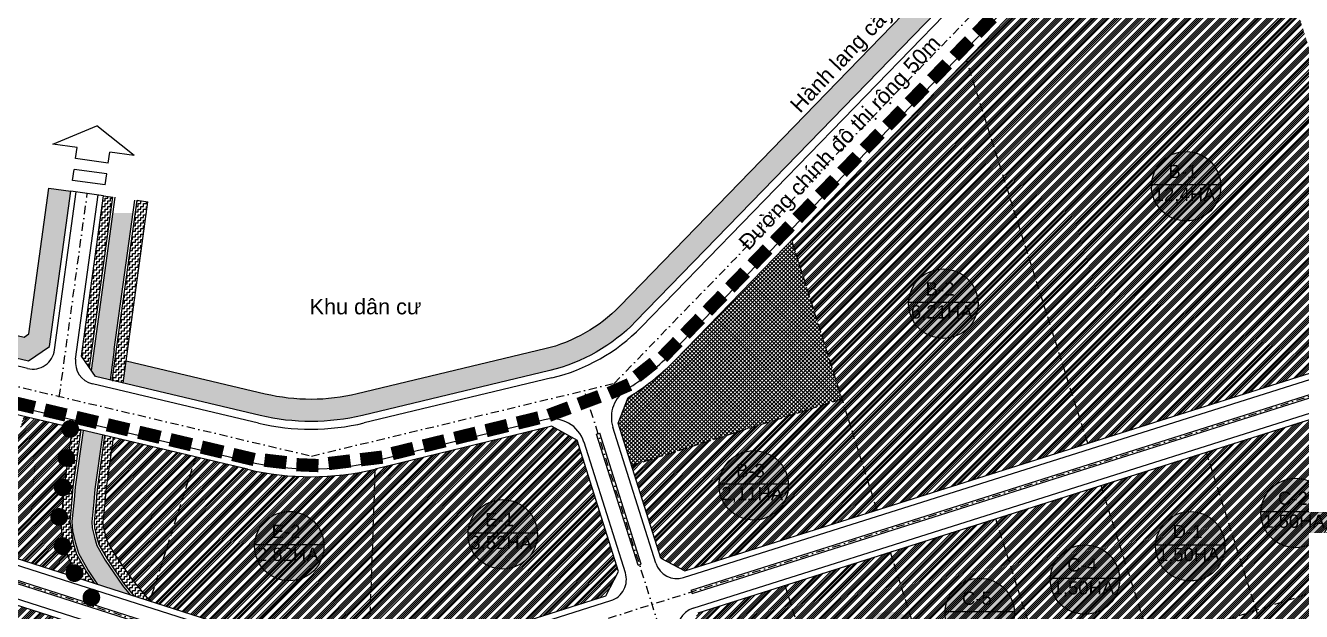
# Model space of a CAD drawing. Extents: x 30 to 1546, y -427 to 1340.
# Drawn here: x 418 to 995, y 674 to 939 of the extents above; entities that cross this region are included whole.
import ezdxf

# ---------------------------------------------------------------- set-up
doc = ezdxf.new("R2010")
doc.units = 0
doc.header["$LTSCALE"] = 15
doc.header["$MEASUREMENT"] = 0
doc.linetypes.add('DASHDOT2', pattern=[0.5, 0.25, -0.125, 0, -0.125])
doc.linetypes.add('HIDDEN', pattern=[0.375, 0.25, -0.125])
doc.layers.get('0').update_dxf_attribs({"linetype": 'CONTINUOUS'})
for name, color, linetype in [('CHIALO', 7, 'HIDDEN'), ('DIEBTICH', 7, 'CONTINUOUS'), ('GHICHU', 7, 'CONTINUOUS'), ('GT', 7, 'CONTINUOUS'), ('H-CAYXANH-CACHLY', 72, 'CONTINUOUS'), ('H-CONGNGHIEP', 5, 'CONTINUOUS'), ('H-TRUNGTAM-KCN', 1, 'CONTINUOUS'), ('HANHLANG', 3, 'CONTINUOUS'), ('RANHGIOI', 1, 'CONTINUOUS'), ('RANHGIOI1', 1, 'CONTINUOUS'), ('TD1', 1, 'DASHDOT2')]:
    doc.layers.add(name, color=color, linetype=linetype)
doc.styles.add('GHICHU', font='', dxfattribs={"width": 0.9})
doc.styles.add('TILE', font='', dxfattribs={"width": 0.8})
doc.styles.get('GHICHU').set_extended_font_data('.VnArial')
doc.styles.get('TILE').set_extended_font_data('.VnArialH')
pattern_1 = [(0, (0, 0), (1.25, 1.25), [1.25, -1.25]), (90, (1.25, 0), (-1.25, 1.25), [1.25, -1.25])]

# ---------------------------------------------------------------- blocks, each defined once
blk = doc.blocks.new('RG')
at = {"layer": 'RANHGIOI', "const_width": 6}
blk.add_lwpolyline([(-5, 0), (5, 0)], dxfattribs=at)

msp = doc.modelspace()

# ---------------------------------------------------------------- hatches: boundary and pattern name
at = {"layer": 'DIEBTICH'}
h = msp.add_hatch(color=255, dxfattribs=at)
edge = h.paths.add_edge_path()
edge.add_arc((767.03, 274.29), 15.7, 0, 360)
edge = h.paths.add_edge_path()
edge.add_arc((776.48, 170.1), 15.7, 0, 360)
edge = h.paths.add_edge_path()
edge.add_arc((770.47, 574.19), 15.7, 0, 360)
edge = h.paths.add_edge_path()
edge.add_arc((719.56, 294.48), 15.7, 0, 360)
edge = h.paths.add_edge_path()
edge.add_arc((501.92, 272.5), 15.7, 0, 360)
edge = h.paths.add_edge_path()
edge.add_arc((454.29, 287.71), 15.7, 0, 360)
edge = h.paths.add_edge_path()
edge.add_arc((644.8, 226.86), 15.7, 0, 360)
edge = h.paths.add_edge_path()
edge.add_arc((597.17, 242.07), 15.7, 0, 360)
edge = h.paths.add_edge_path()
edge.add_arc((549.54, 257.29), 15.7, 0, 360)
edge = h.paths.add_edge_path()
edge.add_arc((692.43, 211.65), 15.7, 0, 360)
edge = h.paths.add_edge_path()
edge.add_arc((740.06, 196.44), 15.7, 0, 360)
edge = h.paths.add_edge_path()
edge.add_arc((295.56, 682.15), 15.7, 0, 360)
edge = h.paths.add_edge_path()
edge.add_arc((285.77, 419.66), 15.7, 0, 360)
edge = h.paths.add_edge_path()
edge.add_arc((229.22, 536.29), 15.7, 0, 360)
edge = h.paths.add_edge_path()
edge.add_arc((177.77, 416.13), 15.7, 0, 360)
edge = h.paths.add_edge_path()
edge.add_arc((264.38, 350.48), 15.7, 0, 360)
edge = h.paths.add_edge_path()
edge.add_arc((263.71, 608.78), 15.7, 0, 360)
edge = h.paths.add_edge_path()
edge.add_arc((537.19, 703.75), 15.7, 0, 360)
edge = h.paths.add_edge_path()
edge.add_arc((526.91, 349.56), 15.7, 0, 360)
edge = h.paths.add_edge_path()
edge.add_arc((433.57, 554.22), 15.7, 0, 360)
edge = h.paths.add_edge_path()
edge.add_arc((482.07, 540.38), 15.7, 0, 360)
edge = h.paths.add_edge_path()
edge.add_arc((407.1, 471.35), 15.7, 0, 360)
edge = h.paths.add_edge_path()
edge.add_arc((406.66, 302.92), 15.7, 0, 360)
edge = h.paths.add_edge_path()
edge.add_arc((333.7, 405.21), 15.7, 0, 360)
edge = h.paths.add_edge_path()
edge.add_arc((359.03, 318.14), 15.7, 0, 360)
edge = h.paths.add_edge_path()
edge.add_arc((311.4, 333.35), 15.7, 0, 360)
edge = h.paths.add_edge_path()
edge.add_arc((380.87, 390.45), 15.7, 0, 360)
edge = h.paths.add_edge_path()
edge.add_arc((360.91, 487.5), 15.7, 0, 360)
edge = h.paths.add_edge_path()
edge.add_arc((312.42, 503.08), 15.7, 0, 360)
edge = h.paths.add_edge_path()
edge.add_arc((478.04, 360.35), 15.7, 0, 360)
edge = h.paths.add_edge_path()
edge.add_arc((428.6, 374.55), 15.7, 0, 360)
edge = h.paths.add_edge_path()
edge.add_arc((455.6, 457.5), 15.7, 0, 360)
edge = h.paths.add_edge_path()
edge.add_arc((360.25, 658.66), 15.7, 0, 360)
edge = h.paths.add_edge_path()
edge.add_arc((338.88, 585.96), 15.7, 0, 360)
edge = h.paths.add_edge_path()
edge.add_arc((387.38, 570.38), 15.7, 0, 360)
edge = h.paths.add_edge_path()
edge.add_arc((363.67, 747.56), 15.7, 0, 360)
edge = h.paths.add_edge_path()
edge.add_arc((433.52, 637.1), 15.7, 0, 360)
edge = h.paths.add_edge_path()
edge.add_arc((712.58, 552.66), 15.7, 0, 360)
edge = h.paths.add_edge_path()
edge.add_arc((661.17, 538.31), 15.7, 0, 360)
edge = h.paths.add_edge_path()
edge.add_arc((575.79, 338.2), 15.7, 0, 360)
edge = h.paths.add_edge_path()
edge.add_arc((624.09, 325.71), 15.7, 0, 360)
edge = h.paths.add_edge_path()
edge.add_arc((567.9, 504.26), 15.7, 0, 360)
edge = h.paths.add_edge_path()
edge.add_arc((672.96, 308.11), 15.7, 0, 360)
edge = h.paths.add_edge_path()
edge.add_arc((616.57, 602.52), 15.7, 0, 360)
edge = h.paths.add_edge_path()
edge.add_arc((633.82, 709.09), 15.7, 0, 360)
edge = h.paths.add_edge_path()
edge.add_arc((687.63, 626.7), 15.7, 0, 360)
edge = h.paths.add_edge_path()
edge.add_arc((755.81, 643.36), 15.7, 0, 360)
edge = h.paths.add_edge_path()
edge.add_arc((747.47, 731.26), 15.7, 0, 360)
edge = h.paths.add_edge_path()
edge.add_arc((892.54, 298.9), 15.7, 0, 360)
edge = h.paths.add_edge_path()
edge.add_arc((1022.57, 294.6), 15.7, 0, 360)
edge = h.paths.add_edge_path()
edge.add_arc((849.96, 162.01), 15.7, 0, 360)
edge = h.paths.add_edge_path()
edge.add_arc((925.94, 261.67), 15.7, 0, 360)
edge = h.paths.add_edge_path()
edge.add_arc((1080.72, 191.33), 15.7, 0, 360)
edge = h.paths.add_edge_path()
edge.add_arc((1198.06, 216.89), 15.7, 0, 360)
edge = h.paths.add_edge_path()
edge.add_arc((1320.2, 254.98), 15.7, 0, 360)
edge = h.paths.add_edge_path()
edge.add_arc((1242.32, 481.78), 15.7, 0, 360)
edge = h.paths.add_edge_path()
edge.add_arc((833.29, 813.48), 15.7, 0, 360)
edge = h.paths.add_edge_path()
edge.add_arc((1015.38, 647.25), 15.7, 0, 360)
edge = h.paths.add_edge_path()
edge.add_arc((1022.52, 459.43), 15.7, 0, 360)
edge = h.paths.add_edge_path()
edge.add_arc((994.11, 551.15), 15.7, 0, 360)
edge = h.paths.add_edge_path()
edge.add_arc((943.9, 539.25), 15.7, 0, 360)
edge = h.paths.add_edge_path()
edge.add_arc((899.65, 521.39), 15.7, 0, 360)
edge = h.paths.add_edge_path()
edge.add_arc((856.96, 334.06), 15.7, 0, 360)
edge = h.paths.add_edge_path()
edge.add_arc((825.61, 509.48), 15.7, 0, 360)
edge = h.paths.add_edge_path()
edge.add_arc((977.94, 356.76), 15.7, 0, 360)
edge = h.paths.add_edge_path()
edge.add_arc((915.27, 430), 15.7, 0, 360)
edge = h.paths.add_edge_path()
edge.add_arc((973.68, 447.04), 15.7, 0, 360)
edge = h.paths.add_edge_path()
edge.add_arc((897.42, 688.6), 15.7, 0, 360)
edge = h.paths.add_edge_path()
edge.add_arc((808.86, 658.44), 15.7, 0, 360)
edge = h.paths.add_edge_path()
edge.add_arc((849.75, 673.52), 15.7, 0, 360)
edge = h.paths.add_edge_path()
edge.add_arc((824.69, 586.93), 15.7, 0, 360)
edge = h.paths.add_edge_path()
edge.add_arc((872.37, 602.01), 15.7, 0, 360)
edge = h.paths.add_edge_path()
edge.add_arc((967.71, 632.17), 15.7, 0, 360)
edge = h.paths.add_edge_path()
edge.add_arc((920.04, 617.09), 15.7, 0, 360)
edge = h.paths.add_edge_path()
edge.add_arc((945.09, 703.68), 15.7, 0, 360)
edge = h.paths.add_edge_path()
edge.add_arc((992.76, 718.76), 15.7, 0, 360)
edge = h.paths.add_edge_path()
edge.add_arc((1142.97, 411.35), 15.7, 0, 360)
edge = h.paths.add_edge_path()
edge.add_arc((1070.24, 309.68), 15.7, 0, 360)
edge = h.paths.add_edge_path()
edge.add_arc((1047.63, 381.19), 15.7, 0, 360)
edge = h.paths.add_edge_path()
edge.add_arc((1117.92, 324.76), 15.7, 0, 360)
edge = h.paths.add_edge_path()
edge.add_arc((1095.3, 396.27), 15.7, 0, 360)
edge = h.paths.add_edge_path()
edge.add_arc((1070.58, 472.6), 15.7, 0, 360)
edge = h.paths.add_edge_path()
edge.add_arc((1118.65, 485), 15.7, 0, 360)
edge = h.paths.add_edge_path()
edge.add_arc((1165.59, 339.84), 15.7, 0, 360)
edge = h.paths.add_edge_path()
edge.add_arc((1149.35, 775.13), 15.7, 0, 360)
edge = h.paths.add_edge_path()
edge.add_arc((1064.46, 662.33), 15.7, 0, 360)
edge = h.paths.add_edge_path()
edge.add_arc((1040.32, 564.17), 15.7, 0, 360)
edge = h.paths.add_edge_path()
edge.add_arc((1091.97, 576.66), 15.7, 0, 360)
edge = h.paths.add_edge_path()
edge.add_arc((1041.84, 733.84), 15.7, 0, 360)
edge = h.paths.add_edge_path()
edge.add_arc((1205.62, 604.03), 15.7, 0, 360)
edge = h.paths.add_edge_path()
edge.add_arc((1176.29, 696.76), 15.7, 0, 360)
edge = h.paths.add_edge_path()
edge.add_arc((943.22, 866.64), 15.7, 0, 360)
edge = h.paths.add_edge_path()
edge.add_arc((1123.01, 858.28), 15.7, 0, 360)
edge = h.paths.add_edge_path()
edge.add_arc((1096.67, 949.21), 15.7, 0, 360)
edge = h.paths.add_edge_path()
edge.add_arc((1276.02, 378.77), 15.7, 0, 360)
at = {"layer": 'GHICHU', "linetype": 'Continuous'}
for points in [[(466.46, 854.58), (457.37, 854.58), (447.57, 783.22), (449.45, 780.48), (456.04, 778.92), (457.96, 792.74)], [(447.97, 711.97), (447.81, 714.68), (448.73, 723.83), (449.2, 729.52), (452.6, 754.04), (443.8, 756.12), (440.25, 730.52), (439.76, 724.65), (438.78, 714.87), (439.03, 710.65), (440.26, 705.48), (441.74, 700.55), (446.17, 692.68), (450.41, 686.45), (465.14, 681.74), (461.68, 685.88), (453.83, 697.43), (450.08, 704.09), (448.96, 707.82)]]:
    msp.add_hatch(color=152, dxfattribs=at).paths.add_polyline_path(points)
at = {"layer": 'H-CAYXANH-CACHLY'}
h = msp.add_hatch(dxfattribs=at)
h.set_pattern_fill('ZIGZAG,_O', color=256, scale=10)
h.set_pattern_definition(pattern_1)
h.paths.add_polyline_path([(861.57, 978.04, -0.085489), (881.19, 992.33), (886.18, 1004.31), (885.91, 1005.14, 0.116259), (854.4, 985), (686.76, 812.31), (686.76, 798.8, 0.030379), (693.94, 805.34)])
h = msp.add_hatch(dxfattribs=at)
h.set_pattern_fill('ZIGZAG', color=256, scale=10, style=0)
h.set_pattern_definition(pattern_1)
h.paths.add_polyline_path([(346.76, 815.04), (319.9, 829.24), (280.9, 864.88), (274.13, 857.51), (314.1, 820.99), (343.21, 805.6), (419.16, 787.64), (428.62, 794.13), (438.28, 864.37), (428.37, 865.73), (419.32, 799.87), (417.16, 798.39)])
h = msp.add_hatch(dxfattribs=at)
h.set_pattern_fill('ZIGZAG', color=256, scale=10, style=0)
h.set_pattern_definition(pattern_1)
h.paths.add_polyline_path([(457.35, 861.75), (453.14, 862.33), (443.15, 789.66), (446.73, 784.45)])
h = msp.add_hatch(dxfattribs=at)
h.set_pattern_fill('ZIGZAG', color=256, scale=10, style=0)
h.set_pattern_definition(pattern_1)
h.paths.add_polyline_path([(457.04, 778.68), (461.92, 777.53), (473.2, 859.57), (468.25, 860.25)])
h = msp.add_hatch(dxfattribs=at)
h.set_pattern_fill('ZIGZAG,_O', color=256, scale=10)
h.set_pattern_definition(pattern_1)
h.paths.add_polyline_path([(686.76, 798.8), (686.76, 812.31, -0.142196), (652.85, 792.99), (567.97, 772.65, -0.117406), (526.28, 772.58), (463.29, 787.48), (461.92, 777.53), (523.98, 762.85, 0.117406), (570.3, 762.92), (655.18, 783.27, 0.111337)])
h = msp.add_hatch(dxfattribs=at)
h.set_pattern_fill('ZIGZAG', color=256, scale=10, style=0)
h.set_pattern_definition(pattern_1)
h.paths.add_polyline_path([(437.78, 714.89), (438.77, 724.74), (439.26, 730.63), (442.82, 756.36), (438.91, 757.28), (435.28, 731.07), (434.78, 725.11), (433.77, 714.97), (434.07, 709.92), (435.43, 704.18), (437.11, 698.58), (441.92, 690.05), (442.69, 688.92), (448.87, 686.94), (445.32, 692.16), (440.82, 700.15), (439.3, 705.22)])
h = msp.add_hatch(dxfattribs=at)
h.set_pattern_fill('ZIGZAG', color=256, scale=10, style=0)
h.set_pattern_definition(pattern_1)
h.paths.add_polyline_path([(452.82, 714.58), (453.7, 723.37), (454.17, 728.97), (457.48, 752.89), (453.57, 753.81), (450.19, 729.41), (449.72, 723.74), (448.81, 714.66), (448.96, 712.11), (449.92, 708.08), (451, 704.48), (454.68, 697.96), (462.48, 686.49), (466.92, 681.18), (474.03, 678.91), (465.68, 688.9), (458.08, 700.07), (454.71, 706.06), (453.79, 709.12), (452.94, 712.7)])
at = {"layer": 'H-CONGNGHIEP'}
h = msp.add_hatch(dxfattribs=at)
h.set_pattern_fill('ANSI34', color=256, scale=5, style=0)
h.paths.add_polyline_path([(692.05, 740.25), (705.32, 698.31), (716.29, 692.61), (803.3, 720.13), (787.39, 770.41)])
h.paths.add_polyline_path([(803.3, 720.13), (898.64, 750.29), (843.76, 923.79), (764.65, 842.3)])
h.paths.add_polyline_path([(980.55, 987.05), (966.97, 994.1), (900.22, 973, 0.124157), (880.5, 961.64), (843.76, 923.79), (898.64, 750.29), (1032.84, 792.74), (1038.54, 803.71)])
h = msp.add_hatch(dxfattribs=at)
h.set_pattern_fill('ANSI34', color=256, scale=5, style=0)
h.paths.add_polyline_path([(761.66, 685.98), (722.32, 673.54), (716.62, 662.57), (736.6, 599.4), (784.28, 614.48)])
h.paths.add_polyline_path([(809.33, 701.06), (761.66, 685.98), (784.28, 614.48), (831.95, 629.55)])
h.paths.add_polyline_path([(857, 716.14), (809.33, 701.06), (831.95, 629.55), (879.62, 644.63)])
h.paths.add_polyline_path([(879.62, 644.63), (927.29, 659.71), (904.67, 731.22), (857, 716.14)])
h.paths.add_polyline_path([(927.29, 659.71), (974.96, 674.79), (952.34, 746.3), (904.67, 731.22)])
h.paths.add_polyline_path([(974.96, 674.79), (1022.64, 689.87), (1000.02, 761.38), (952.34, 746.3)])
h.paths.add_polyline_path([(1049.85, 767.97), (1038.88, 773.67), (1000.02, 761.38), (1022.64, 689.87), (1069.83, 704.8)])
h.paths.add_polyline_path([(1045.25, 618.37), (1086.89, 631.54), (1090.69, 638.85), (1069.83, 704.8), (1022.64, 689.87)])
h.paths.add_polyline_path([(1022.64, 689.87), (974.96, 674.79), (997.58, 603.29), (1045.25, 618.37)])
h.paths.add_polyline_path([(949.91, 588.21), (997.58, 603.29), (974.96, 674.79), (927.29, 659.71)])
h.paths.add_polyline_path([(902.24, 573.13), (949.91, 588.21), (927.29, 659.71), (879.62, 644.63)])
h.paths.add_polyline_path([(854.57, 558.05), (902.24, 573.13), (879.62, 644.63), (831.95, 629.55)])
h.paths.add_polyline_path([(831.95, 629.55), (784.28, 614.48), (806.9, 542.97), (854.57, 558.05)])
h.paths.add_polyline_path([(757.47, 533.44), (764.78, 529.65), (806.9, 542.97), (784.28, 614.48), (736.6, 599.4)])
h = msp.add_hatch(dxfattribs=at)
h.set_pattern_fill('ANSI34', color=256, scale=5, style=0)
h.paths.add_polyline_path([(434.78, 725.11), (435.28, 731.07), (438.91, 757.28), (417.05, 762.45), (398.11, 703.15), (442.69, 688.92), (441.92, 690.05), (437.11, 698.58), (435.43, 704.18), (434.07, 709.92), (433.77, 714.97)])
h = msp.add_hatch(dxfattribs=at)
h.set_pattern_fill('ANSI34', color=256, scale=5, style=0)
h.paths.add_polyline_path([(576.13, 738.61), (573.02, 650.11, 0.077091), (590.37, 652.78), (680.55, 681.3), (686.25, 692.28), (667.45, 751.69), (656.06, 758.1)])
h = msp.add_hatch(dxfattribs=at)
h.set_pattern_fill('ANSI34', color=256, scale=5, style=0)
h.paths.add_polyline_path([(453.7, 723.37), (452.82, 714.58), (452.94, 712.7), (453.79, 709.12), (454.71, 706.06), (458.08, 700.07), (465.68, 688.9), (474.03, 678.91), (494.83, 744.05), (457.48, 752.89), (454.17, 728.97)])
h = msp.add_hatch(dxfattribs=at)
h.set_pattern_fill('ANSI34', color=256, scale=5, style=0)
h.paths.add_polyline_path([(518.22, 738.52), (494.83, 744.05), (474.03, 678.91), (555.68, 652.83, 0.077091), (573.02, 650.11), (576.13, 738.61, -0.117406)])
h = msp.add_hatch(dxfattribs=at)
h.set_pattern_fill('ANSI34', color=256, scale=5, style=0)
h.paths.add_polyline_path([(482.73, 639.39), (464.55, 582.47), (512.18, 567.26), (521.49, 596.41)])
h.paths.add_polyline_path([(441.65, 510.79), (489.28, 495.57), (512.18, 567.26), (464.55, 582.47)])
h.paths.add_polyline_path([(464.55, 582.47), (416.92, 597.68), (394.02, 526), (441.65, 510.79)])
h.paths.add_polyline_path([(464.55, 582.47), (482.73, 639.39), (476.63, 646.15), (464.18, 661.06), (392.03, 684.1), (369.29, 612.89)])
h.paths.add_polyline_path([(416.92, 597.68), (369.29, 612.89), (346.39, 541.21), (394.02, 526)])
h.paths.add_polyline_path([(300.69, 562.45), (304.79, 554.5), (346.39, 541.21), (369.29, 612.89), (321.66, 628.11)])
h.paths.add_polyline_path([(392.03, 684.1), (349.95, 697.54), (342.63, 693.76), (321.66, 628.11), (369.29, 612.89)])
at = {"layer": 'H-TRUNGTAM-KCN'}
h = msp.add_hatch(dxfattribs=at)
h.set_pattern_fill('ANSI37', color=256, scale=10, style=0)
h.paths.add_polyline_path([(764.65, 842.3), (711.87, 787.93, -0.065018), (690.57, 771.03), (686.01, 759.34), (692.05, 740.25), (787.39, 770.41)])

# ---------------------------------------------------------------- linework, layer by layer
at = {"layer": 'CHIALO'}
for p, q in [((692.05, 740.25), (787.39, 770.41)), ((997.58, 603.29), (952.34, 746.3)), ((494.83, 744.05), (474.03, 678.91)), ((573.02, 650.11), (576.13, 738.61)), ((949.91, 588.21), (904.67, 731.22)), ((902.24, 573.13), (857, 716.14)), ((736.6, 599.4), (1070.31, 704.95)), ((854.57, 558.05), (809.33, 701.06)), ((806.9, 542.97), (761.66, 685.98))]:
    msp.add_line(p, q, dxfattribs=at)
for points in [[(898.64, 750.29), (843.76, 923.79)], [(803.3, 720.13), (764.65, 842.3)]]:
    msp.add_lwpolyline(points, dxfattribs=at)
at = {"layer": 'DIEBTICH', "linetype": 'Continuous'}
for p, q in [((927.54, 867.36), (958.9, 867.36)), ((817.6, 814.2), (848.97, 814.2)), ((731.79, 731.98), (763.15, 731.98)), ((977.08, 719.47), (1008.45, 719.47)), ((618.14, 709.81), (649.5, 709.81)), ((521.51, 704.47), (552.88, 704.47)), ((929.41, 704.39), (960.77, 704.39)), ((881.74, 689.31), (913.1, 689.31)), ((834.06, 674.23), (865.43, 674.23))]:
    msp.add_line(p, q, dxfattribs=at)
at = {"layer": 'DIEBTICH'}
for centre in [(943.22, 866.64), (833.29, 813.48), (747.47, 731.26), (992.76, 718.76), (633.82, 709.09), (537.19, 703.75), (945.09, 703.68), (897.42, 688.6), (849.75, 673.52)]:
    msp.add_circle(centre, 15.7, dxfattribs=at)
at = {"layer": 'GHICHU', "color": 152, "linetype": 'Continuous'}
for points in [[(446.73, 784.45), (457.35, 861.75)], [(447.57, 783.22), (458.34, 861.61)], [(457.04, 778.68), (468.25, 860.25)], [(457.96, 792.74), (467.26, 860.39)], [(457.96, 792.73), (456.04, 778.92)], [(442.82, 756.36), (439.26, 730.63), (438.77, 724.74), (437.78, 714.89), (437.78, 714.89), (439.3, 705.22), (440.82, 700.15), (445.32, 692.16), (448.87, 686.94)], [(443.8, 756.12), (440.25, 730.52), (439.76, 724.65), (438.78, 714.87), (439.03, 710.65), (440.26, 705.48), (441.74, 700.55), (446.17, 692.68), (450.41, 686.45)], [(452.6, 754.04), (449.2, 729.52), (448.73, 723.83), (447.81, 714.68), (447.97, 711.97), (448.96, 707.82), (450.08, 704.09), (453.83, 697.43), (461.68, 685.88), (465.2, 681.68)], [(453.57, 753.81), (450.19, 729.41), (449.72, 723.74), (448.81, 714.66), (448.96, 712.11), (449.92, 708.08), (451, 704.48), (454.68, 697.96), (462.48, 686.49), (466.92, 681.18)]]:
    msp.add_lwpolyline(points, dxfattribs=at)
at = {"layer": 'GT'}
for p, q in [((880.5, 961.64), (711.87, 787.93)), ((430.09, 885.61), (450, 893.91)), ((466.93, 880.55), (450, 893.91)), ((441.09, 884.1), (430.09, 885.61)), ((440.41, 879.15), (441.09, 884.1)), ((455.25, 877.11), (440.41, 879.15)), ((455.25, 877.11), (455.93, 882.06)), ((466.93, 880.55), (455.93, 882.06)), ((439.05, 869.26), (439.73, 874.21)), ((454.57, 872.17), (439.73, 874.21)), ((453.89, 867.22), (439.05, 869.26)), ((453.89, 867.22), (454.57, 872.17)), ((418.72, 784.15), (332.55, 804.53)), ((716.29, 692.61), (1032.84, 792.74)), ((449.45, 780.48), (443.15, 789.66)), ((715.69, 689.54), (1035.1, 790.57)), ((518.22, 738.52), (337.26, 781.32)), ((519.03, 741.93), (338.25, 784.68)), ((719.08, 683.79), (1035.63, 783.92)), ((719.53, 682.36), (1036.09, 782.49)), ((523.17, 759.45), (448.05, 777.21)), ((720.07, 675.71), (1039.47, 776.75)), ((686.01, 759.34), (690.57, 771.03)), ((722.32, 673.54), (1038.88, 773.67)), ((656.06, 758.1), (576.13, 738.61)), ((656.06, 758.1), (667.45, 751.69)), ((703.14, 696.06), (683.69, 757.57)), ((705.32, 698.31), (686.01, 759.34)), ((686.25, 692.28), (667.45, 751.69)), ((676.27, 754.48), (677.7, 754.93)), ((695.07, 695.07), (676.27, 754.48)), ((696.5, 695.52), (677.7, 754.93)), ((689.32, 691.68), (670.61, 750.84)), ((303.59, 733.34), (555.68, 652.83)), ((304.74, 730.09), (554.85, 650.21)), ((352.77, 706.35), (552.41, 642.59)), ((353.22, 707.78), (552.87, 644.01)), ((350.71, 700.18), (550.43, 636.39)), ((349.95, 697.54), (549.6, 633.77)), ((695.07, 695.07), (696.5, 695.52)), ((719.08, 683.79), (719.53, 682.36)), ((590.37, 652.78), (680.55, 681.3)), ((591.2, 650.16), (682.8, 679.13))]:
    msp.add_line(p, q, dxfattribs=at)
msp.add_lwpolyline([(881.19, 992.33, 0.085489), (861.57, 978.04), (693.94, 805.34, -0.142196), (655.18, 783.27), (570.3, 762.92, -0.117406), (523.98, 762.85), (449.45, 780.48)], format="xyb", dxfattribs=at)
for points in [[(864.09, 975.6), (696.45, 802.9)], [(878.99, 965.11), (709.36, 790.37)], [(274.13, 857.51), (314.1, 820.99), (343.21, 805.6), (419.16, 787.64), (428.62, 794.13), (438.28, 864.37)], [(430.93, 792.52), (440.76, 864.03)], [(443.15, 789.66), (453.14, 862.33), (438.28, 864.37)], [(440.44, 788.31), (450.66, 862.67)], [(656, 779.86), (571.12, 759.52)], [(652.75, 760.89), (575.31, 742.01)], [(705.32, 698.31), (716.29, 692.61)], [(680.55, 681.3), (686.25, 692.28)]]:
    msp.add_lwpolyline(points, dxfattribs=at)
for centre, radius, start, end in [((636.53, 861.06), 83.5, 283.47919, 315.85121), ((421.02, 793.88), 10, 256.69426, 352.17397), ((450.35, 786.94), 10, 172.17397, 256.69426), ((636.53, 861.06), 101.5, 301.83773, 315.85121), ((636.53, 861.06), 105, 300.97119, 315.85121), ((697.99, 762.09), 15, 121.83773, 197.55328), ((546.99, 860.17), 103.5, 256.69426, 283.47919), ((656.3, 746.32), 15, 17.55328, 103.69978), ((546.99, 860.17), 121.5, 256.69426, 283.47919), ((546.99, 860.17), 125, 256.69426, 283.47919), ((712.68, 699.07), 10, 197.55328, 287.55328), ((679.79, 688.67), 10, 287.55328, 17.55328), ((723.08, 666.18), 10, 107.55328, 197.55328)]:
    msp.add_arc(centre, radius, start, end, dxfattribs=at)
at = {"layer": 'H-CAYXANH-CACHLY'}
for p, q in [((428.37, 865.73), (438.28, 864.37)), ((453.14, 862.33), (457.35, 861.75)), ((468.25, 860.25), (473.2, 859.57))]:
    msp.add_line(p, q, dxfattribs=at)
at = {"layer": 'H-CAYXANH-CACHLY', "linetype": 'Continuous'}
msp.add_line((464.23, 797.83), (463.8, 796.96), dxfattribs=at)
msp.add_lwpolyline([(885.91, 1005.14, 0.116259), (854.4, 985), (686.76, 812.31, -0.142196), (652.85, 792.99), (567.97, 772.65, -0.117406), (526.28, 772.58), (463.29, 787.48)], format="xyb", dxfattribs=at)
msp.add_lwpolyline([(280.9, 864.88), (319.9, 829.24), (346.76, 815.04), (417.16, 798.39), (419.32, 799.87), (428.37, 865.73)], dxfattribs=at)
at = {"layer": 'HANHLANG'}
for points in [[(461.92, 777.53), (473.2, 859.57)], [(438.91, 757.28), (435.28, 731.07), (434.78, 725.11), (433.77, 714.97), (434.07, 709.92), (435.43, 704.18), (437.11, 698.58), (441.92, 690.05), (442.69, 688.92)], [(457.48, 752.89), (454.17, 728.97), (453.7, 723.37), (452.82, 714.58), (452.94, 712.7), (453.79, 709.12), (454.71, 706.06), (458.08, 700.07), (465.68, 688.9), (474.03, 678.91)]]:
    msp.add_lwpolyline(points, dxfattribs=at)
at = {"layer": 'RANHGIOI1', "const_width": 4}
for points in [[(437.73, 754.82, 1), (438.21, 758.79, 1)], [(436, 741.65, 1), (436.48, 745.62, 1)], [(434.38, 728.33, 1), (434.86, 732.3, 1)], [(432.76, 715, 1), (433.24, 718.97, 1)], [(435.1, 701.82, 1), (433.95, 705.65, 1)], [(440.91, 689.79, 1), (438.95, 693.28, 1)], [(448.83, 678.97, 1), (446.33, 682.1, 1)]]:
    msp.add_lwpolyline(points, format="xyb", close=True, dxfattribs=at)
at = {"layer": 'TD1'}
for p, q in [((573, 636.8), (1053.73, 788.86)), ((757.26, 500.93), (670.83, 774.16)), ((341.73, 710.66), (573, 636.8))]:
    msp.add_line(p, q, dxfattribs=at)
for points in [[(258.53, 854.84), (320.62, 798.1), (547.17, 744.52), (684.2, 777.37), (880.91, 980.01), (1545, 1189.92)], [(433.04, 771.19), (445.71, 863.35)]]:
    msp.add_lwpolyline(points, dxfattribs=at)

# ---------------------------------------------------------------- block references
at = {"layer": 'RANHGIOI'}
for p, rotation in [((851.9, 939.35), 225.8512099862576), ((841.73, 928.88), 225.8512099862576), ((831.57, 918.41), 225.8512099862576), ((821.4, 907.94), 225.8512099862576), ((811.24, 897.47), 225.8512099862576), ((801.08, 887), 225.8512099862576), ((790.91, 876.53), 225.8512099862576), ((780.75, 866.06), 225.8512099862576), ((770.58, 855.59), 225.8512099862576), ((760.42, 845.11), 225.8512099862576), ((750.25, 834.64), 225.8512099862576), ((740.09, 824.17), 225.8512099862576), ((729.92, 813.7), 225.8512099862576), ((719.76, 803.23), 225.8512099862576), ((709.59, 792.76), 225.8512099862576), ((698.3, 783.54), 218.4112001115644), ((686.62, 774.9), 203.7174742683517), ((672.96, 769.78), 200.537927885629), ((417.05, 767.59), 166.6942603116062), ((431.26, 764.23), 166.6942603116062), ((659.29, 764.66), 200.537927885629), ((445.46, 760.87), 166.6942603116062), ((645.29, 760.63), 193.7066768101338), ((459.66, 757.51), 166.6942603116062), ((473.86, 754.15), 166.6942603116062), ((616.94, 753.71), 193.7066768101338), ((631.11, 757.17), 193.7066768101338), ((488.06, 750.79), 166.6942603116062), ((502.26, 747.44), 166.6942603116062), ((588.58, 746.79), 193.7066768101338), ((602.76, 750.25), 193.7066768101338), ((516.46, 744.08), 166.6942603116062), ((530.91, 742.09), 173.3904938508812), ((559.89, 741.71), 186.7829609294299), ((574.38, 743.44), 186.7829609294299), ((545.4, 740.41), 177.6935319937482)]:
    msp.add_blockref('RG', p, dxfattribs=dict(at, rotation=rotation))

# ---------------------------------------------------------------- texts
at = {"style": 'GHICHU'}
for s, rotation, p in [('Hµnh lang c©y xanh réng 20m', 46.69689, (768.37, 899.37)), ('§\xadêng chÝnh ®« thÞ réng 50m', 46.93806, (745.08, 837.18))]:
    msp.add_text(s, height=7, rotation=rotation, dxfattribs=at).set_placement(p)
msp.add_text('Khu d©n c\xad', height=7, dxfattribs=at).set_placement((546.4, 808.66))
at = {"layer": 'DIEBTICH', "style": 'TILE'}
for s, p in [('B-1', (935.2, 870.32)), ('12,4HA', (928.54, 859.93)), ('B-2', (825.27, 817.16)), ('6,21HA', (818.6, 806.77)), ('B-3', (739.45, 734.95)), ('2,11HA', (732.79, 724.55)), ('C-2', (984.75, 722.44)), ('E-1', (625.81, 712.78)), ('1,50HA', (978.08, 712.05)), ('E-2', (529.18, 707.44)), ('D-1', (937.08, 707.36)), ('3,52HA', (619.14, 702.39)), ('2,82HA', (522.51, 697.05)), ('1,50HA', (930.41, 696.97)), ('C-4', (889.4, 692.28)), ('1,50HA', (882.74, 681.89)), ('C-5', (841.73, 677.2))]:
    msp.add_text(s, height=6, dxfattribs=at).set_placement(p)

doc.saveas('drawing.dxf')
